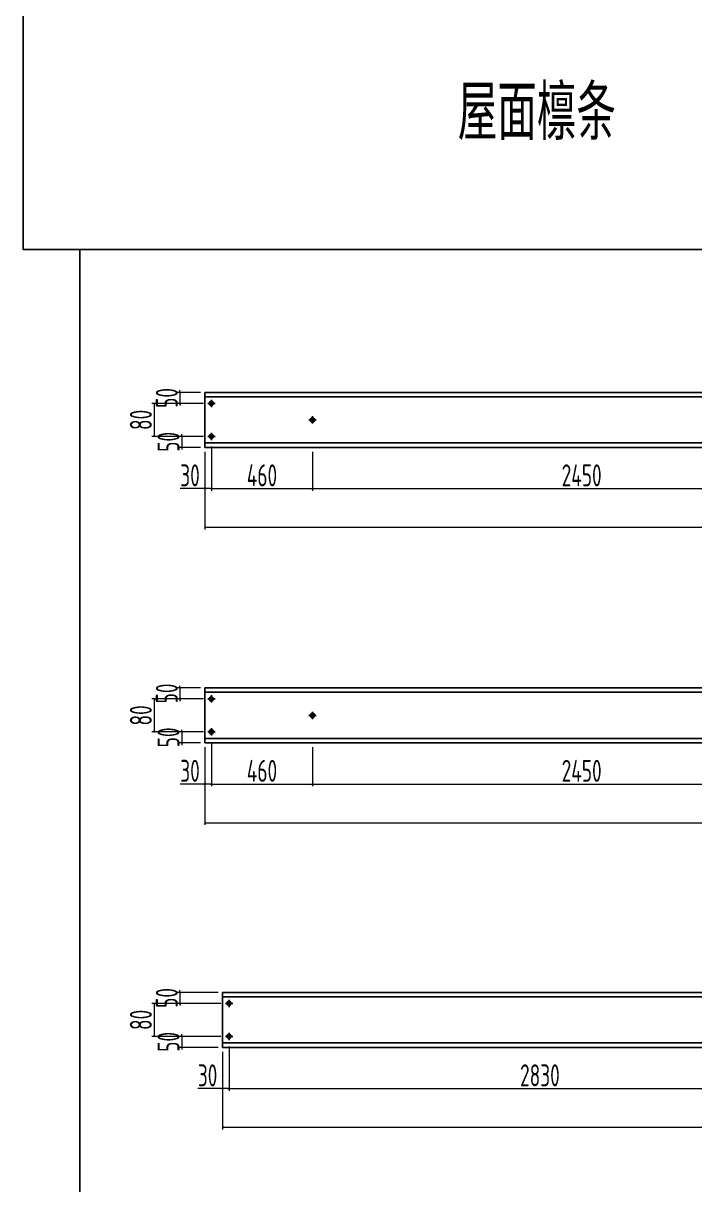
# Model space of a CAD drawing. Header units: millimetres. Extents: x 1471994 to 4527627, y -5186613 to -1927582.
# Drawn here: x 1522740 to 1525796, y -2006342 to -2001056 of the extents above; entities that cross this region are included whole.
import ezdxf

# ---------------------------------------------------------------- set-up
doc = ezdxf.new("R2010")
doc.units = ezdxf.units.MM
doc.header["$LTSCALE"] = 1000
doc.header["$PDMODE"] = 34
doc.linetypes.add('CENTER', pattern=[50.8, 31.75, -6.35, 6.35, -6.35])
doc.layers.add('轴线层', color=1, linetype='CENTER', lineweight=15)
doc.styles.add('hz', font='gbenor.shx', dxfattribs={"width": 0.75, "height": 100, "bigfont": 'gbcbig.shx'})
doc.styles.get("Standard").update_dxf_attribs({"font": 'txt', "bigfont": 'gbcbig.shx'})
doc.dimstyles.new('连接板标注3', dxfattribs={"dimscale": 100, "dimtxt": 0.8, "dimasz": 0.1, "dimexe": 0.1, "dimexo": 0.2, "dimgap": 0.1, "dimtad": 1, "dimtoh": 1, "dimdec": 0, "dimdsep": 46, "dimtxsty": 'hz', "dimblk": 'ARCHTICK', "dimcen": 3, "dimclrd": 7, "dimclre": 7, "dimclrt": 3, "dimadec": 0, "dimazin": 0, "dimtfac": 1, "dimtdec": 0, "dimtix": 1, "dimtmove": 0, "dimatfit": 3, "dimldrblk": 'ARCHTICK', "dimfxl": 0.1, "dimlwd": 13, "dimlwe": 13, "dimarcsym": 0})

# ---------------------------------------------------------------- blocks, each defined once
blk = doc.blocks.new('_ArchTick')
at = {"color": 0, "linetype": 'ByBlock', "const_width": 0.15}
blk.add_lwpolyline([(-0.5, -0.5), (0.5, 0.5)], dxfattribs=at)
blk = doc.blocks.new('*D1613')
at = {"color": 7, "lineweight": 13}
for p, q in [((1523566.4, -2003006.6), (1523566.4, -2003183.9)), ((1523596.4, -2002983.3), (1523596.4, -2003183.9)), ((1523566.4, -2003173.9), (1523454.5, -2003173.9)), ((1523596.4, -2003173.9), (1523566.4, -2003173.9))]:
    blk.add_line(p, q, dxfattribs=at)
at = {"layer": 'Defpoints', "color": 0}
for p in [(1523596.4, -2002963.3), (1523566.4, -2002986.6), (1523566.4, -2003173.9)]:
    blk.add_point(p, dxfattribs=at)
at = {"color": 7, "lineweight": 13, "xscale": 10, "yscale": 10, "zscale": 10, "rotation": 180}
blk.add_blockref('_ArchTick', (1523566.4, -2003173.9), dxfattribs=at)
at = {"color": 7, "lineweight": 13, "xscale": 10, "yscale": 10, "zscale": 10}
blk.add_blockref('_ArchTick', (1523596.4, -2003173.9), dxfattribs=at)
at = {"color": 3, "insert": (1523498.9, -2003113.9), "char_height": 100, "attachment_point": 5, "style": 'hz'}
blk.add_mtext('30', dxfattribs=at)
blk = doc.blocks.new('*D1614')
at = {"color": 7, "lineweight": 13}
for p, q in [((1524056.4, -2003026.6), (1524056.4, -2003183.9)), ((1526506.4, -2003046.6), (1526506.4, -2003183.9)), ((1524056.4, -2003173.9), (1526506.4, -2003173.9))]:
    blk.add_line(p, q, dxfattribs=at)
at = {"layer": 'Defpoints', "color": 0}
for p in [(1524056.4, -2003006.6), (1526506.4, -2003026.6), (1526506.4, -2003173.9)]:
    blk.add_point(p, dxfattribs=at)
at = {"color": 7, "lineweight": 13, "xscale": 10, "yscale": 10, "zscale": 10, "rotation": 180}
blk.add_blockref('_ArchTick', (1524056.4, -2003173.9), dxfattribs=at)
at = {"color": 7, "lineweight": 13, "xscale": 10, "yscale": 10, "zscale": 10}
blk.add_blockref('_ArchTick', (1526506.4, -2003173.9), dxfattribs=at)
at = {"color": 3, "insert": (1525281.4, -2003113.9), "char_height": 100, "attachment_point": 5, "style": 'hz'}
blk.add_mtext('2450', dxfattribs=at)
blk = doc.blocks.new('*D1616')
at = {"color": 7, "lineweight": 13}
for p, q in [((1523566.4, -2003006.6), (1523566.4, -2003360.1)), ((1529546.4, -2003026.6), (1529546.4, -2003360.1)), ((1523566.4, -2003350.1), (1529546.4, -2003350.1))]:
    blk.add_line(p, q, dxfattribs=at)
at = {"layer": 'Defpoints', "color": 0}
for p in [(1523566.4, -2002986.6), (1529546.4, -2003006.6), (1529546.4, -2003350.1)]:
    blk.add_point(p, dxfattribs=at)
at = {"color": 7, "lineweight": 13, "xscale": 10, "yscale": 10, "zscale": 10, "rotation": 180}
blk.add_blockref('_ArchTick', (1523566.4, -2003350.1), dxfattribs=at)
at = {"color": 7, "lineweight": 13, "xscale": 10, "yscale": 10, "zscale": 10}
blk.add_blockref('_ArchTick', (1529546.4, -2003350.1), dxfattribs=at)
at = {"color": 3, "insert": (1526556.4, -2003290.1), "char_height": 100, "attachment_point": 5, "style": 'hz'}
blk.add_mtext('5980', dxfattribs=at)
blk = doc.blocks.new('*D1619')
at = {"color": 7, "lineweight": 13}
for p, q in [((1523546.4, -2002736.6), (1523443.2, -2002736.6)), ((1523453.2, -2002736.6), (1523453.2, -2002726.6)), ((1523453.2, -2002736.6), (1523453.2, -2002786.6)), ((1523559.8, -2002786.6), (1523443.2, -2002786.6)), ((1523453.2, -2002786.6), (1523453.2, -2002796.6))]:
    blk.add_line(p, q, dxfattribs=at)
at = {"layer": 'Defpoints', "color": 0}
for p in [(1523566.4, -2002736.6), (1523453.2, -2002786.6), (1523579.8, -2002786.6)]:
    blk.add_point(p, dxfattribs=at)
at = {"color": 7, "lineweight": 13, "xscale": 10, "yscale": 10, "zscale": 10}
for p, rotation in [((1523453.2, -2002736.6), 270), ((1523453.2, -2002786.6), 90)]:
    blk.add_blockref('_ArchTick', p, dxfattribs=dict(at, rotation=rotation))
at = {"color": 3, "insert": (1523393.2, -2002761.6), "char_height": 100, "attachment_point": 5, "rotation": 90, "style": 'hz'}
blk.add_mtext('50', dxfattribs=at)
blk = doc.blocks.new('*D1620')
at = {"color": 7, "lineweight": 13}
for p, q in [((1523559.8, -2002786.6), (1523325.1, -2002786.6)), ((1523335.1, -2002786.6), (1523335.1, -2002936.6)), ((1523559.8, -2002936.6), (1523325.1, -2002936.6))]:
    blk.add_line(p, q, dxfattribs=at)
at = {"layer": 'Defpoints', "color": 0}
for p in [(1523579.8, -2002786.6), (1523335.1, -2002936.6), (1523579.8, -2002936.6)]:
    blk.add_point(p, dxfattribs=at)
at = {"color": 7, "lineweight": 13, "xscale": 10, "yscale": 10, "zscale": 10}
for p, rotation in [((1523335.1, -2002786.6), 90), ((1523335.1, -2002936.6), 270)]:
    blk.add_blockref('_ArchTick', p, dxfattribs=dict(at, rotation=rotation))
at = {"color": 3, "insert": (1523275.1, -2002861.6), "char_height": 100, "attachment_point": 5, "rotation": 90, "style": 'hz'}
blk.add_mtext('80', dxfattribs=at)
blk = doc.blocks.new('*D1621')
at = {"color": 7, "lineweight": 13}
for p, q in [((1523559.8, -2002936.6), (1523451.1, -2002936.6)), ((1523461.1, -2002936.6), (1523461.1, -2002926.6)), ((1523461.1, -2002936.6), (1523461.1, -2002986.6)), ((1523546.4, -2002986.6), (1523451.1, -2002986.6)), ((1523461.1, -2002986.6), (1523461.1, -2002996.6))]:
    blk.add_line(p, q, dxfattribs=at)
at = {"layer": 'Defpoints', "color": 0}
for p in [(1523579.8, -2002936.6), (1523461.1, -2002986.6), (1523566.4, -2002986.6)]:
    blk.add_point(p, dxfattribs=at)
at = {"color": 7, "lineweight": 13, "xscale": 10, "yscale": 10, "zscale": 10}
for p, rotation in [((1523461.1, -2002936.6), 270), ((1523461.1, -2002986.6), 90)]:
    blk.add_blockref('_ArchTick', p, dxfattribs=dict(at, rotation=rotation))
at = {"color": 3, "insert": (1523401.1, -2002961.6), "char_height": 100, "attachment_point": 5, "rotation": 90, "style": 'hz'}
blk.add_mtext('50', dxfattribs=at)
blk = doc.blocks.new('*D1623')
at = {"color": 7, "lineweight": 13}
for p, q in [((1524056.4, -2003006.6), (1524056.4, -2003183.9)), ((1523596.4, -2003023.3), (1523596.4, -2003183.9)), ((1523596.4, -2003173.9), (1524056.4, -2003173.9))]:
    blk.add_line(p, q, dxfattribs=at)
at = {"layer": 'Defpoints', "color": 0}
for p in [(1523596.4, -2003003.3), (1524056.4, -2002986.6), (1524056.4, -2003173.9)]:
    blk.add_point(p, dxfattribs=at)
at = {"color": 7, "lineweight": 13, "xscale": 10, "yscale": 10, "zscale": 10, "rotation": 180}
blk.add_blockref('_ArchTick', (1523596.4, -2003173.9), dxfattribs=at)
at = {"color": 7, "lineweight": 13, "xscale": 10, "yscale": 10, "zscale": 10}
blk.add_blockref('_ArchTick', (1524056.4, -2003173.9), dxfattribs=at)
at = {"color": 3, "insert": (1523826.4, -2003113.9), "char_height": 100, "attachment_point": 5, "style": 'hz'}
blk.add_mtext('460', dxfattribs=at)
blk = doc.blocks.new('*D1624')
at = {"color": 7, "lineweight": 13}
for p, q in [((1523596.4, -2004328.1), (1523596.4, -2004528.6)), ((1523566.4, -2004351.4), (1523566.4, -2004528.6)), ((1523566.4, -2004518.6), (1523454.5, -2004518.6)), ((1523596.4, -2004518.6), (1523566.4, -2004518.6))]:
    blk.add_line(p, q, dxfattribs=at)
at = {"layer": 'Defpoints', "color": 0}
for p in [(1523566.4, -2004331.4), (1523596.4, -2004308.1), (1523566.4, -2004518.6)]:
    blk.add_point(p, dxfattribs=at)
at = {"color": 7, "lineweight": 13, "xscale": 10, "yscale": 10, "zscale": 10, "rotation": 180}
blk.add_blockref('_ArchTick', (1523566.4, -2004518.6), dxfattribs=at)
at = {"color": 7, "lineweight": 13, "xscale": 10, "yscale": 10, "zscale": 10}
blk.add_blockref('_ArchTick', (1523596.4, -2004518.6), dxfattribs=at)
at = {"color": 3, "insert": (1523498.9, -2004458.6), "char_height": 100, "attachment_point": 5, "style": 'hz'}
blk.add_mtext('30', dxfattribs=at)
blk = doc.blocks.new('*D1625')
at = {"color": 7, "lineweight": 13}
for p, q in [((1524056.4, -2004371.4), (1524056.4, -2004528.6)), ((1526506.4, -2004391.4), (1526506.4, -2004528.6)), ((1524056.4, -2004518.6), (1526506.4, -2004518.6))]:
    blk.add_line(p, q, dxfattribs=at)
at = {"layer": 'Defpoints', "color": 0}
for p in [(1524056.4, -2004351.4), (1526506.4, -2004371.4), (1526506.4, -2004518.6)]:
    blk.add_point(p, dxfattribs=at)
at = {"color": 7, "lineweight": 13, "xscale": 10, "yscale": 10, "zscale": 10, "rotation": 180}
blk.add_blockref('_ArchTick', (1524056.4, -2004518.6), dxfattribs=at)
at = {"color": 7, "lineweight": 13, "xscale": 10, "yscale": 10, "zscale": 10}
blk.add_blockref('_ArchTick', (1526506.4, -2004518.6), dxfattribs=at)
at = {"color": 3, "insert": (1525281.4, -2004458.6), "char_height": 100, "attachment_point": 5, "style": 'hz'}
blk.add_mtext('2450', dxfattribs=at)
blk = doc.blocks.new('*D1627')
at = {"color": 7, "lineweight": 13}
for p, q in [((1523566.4, -2004351.4), (1523566.4, -2004704.9)), ((1529666.4, -2004351.4), (1529666.4, -2004704.9)), ((1523566.4, -2004694.9), (1529666.4, -2004694.9))]:
    blk.add_line(p, q, dxfattribs=at)
at = {"layer": 'Defpoints', "color": 0}
for p in [(1523566.4, -2004331.4), (1529666.4, -2004331.4), (1529666.4, -2004694.9)]:
    blk.add_point(p, dxfattribs=at)
at = {"color": 7, "lineweight": 13, "xscale": 10, "yscale": 10, "zscale": 10, "rotation": 180}
blk.add_blockref('_ArchTick', (1523566.4, -2004694.9), dxfattribs=at)
at = {"color": 7, "lineweight": 13, "xscale": 10, "yscale": 10, "zscale": 10}
blk.add_blockref('_ArchTick', (1529666.4, -2004694.9), dxfattribs=at)
at = {"color": 3, "insert": (1526616.4, -2004634.9), "char_height": 100, "attachment_point": 5, "style": 'hz'}
blk.add_mtext('6100', dxfattribs=at)
blk = doc.blocks.new('*D1630')
at = {"color": 7, "lineweight": 13}
for p, q in [((1523453.2, -2004081.4), (1523453.2, -2004071.4)), ((1523546.4, -2004081.4), (1523443.2, -2004081.4)), ((1523453.2, -2004081.4), (1523453.2, -2004131.4)), ((1523559.8, -2004131.4), (1523443.2, -2004131.4)), ((1523453.2, -2004131.4), (1523453.2, -2004141.4))]:
    blk.add_line(p, q, dxfattribs=at)
at = {"layer": 'Defpoints', "color": 0}
for p in [(1523566.4, -2004081.4), (1523453.2, -2004131.4), (1523579.8, -2004131.4)]:
    blk.add_point(p, dxfattribs=at)
at = {"color": 7, "lineweight": 13, "xscale": 10, "yscale": 10, "zscale": 10}
for p, rotation in [((1523453.2, -2004081.4), 270), ((1523453.2, -2004131.4), 90)]:
    blk.add_blockref('_ArchTick', p, dxfattribs=dict(at, rotation=rotation))
at = {"color": 3, "insert": (1523393.2, -2004106.4), "char_height": 100, "attachment_point": 5, "rotation": 90, "style": 'hz'}
blk.add_mtext('50', dxfattribs=at)
blk = doc.blocks.new('*D1631')
at = {"color": 7, "lineweight": 13}
for p, q in [((1523559.8, -2004131.4), (1523325.1, -2004131.4)), ((1523335.1, -2004131.4), (1523335.1, -2004281.4)), ((1523559.8, -2004281.4), (1523325.1, -2004281.4))]:
    blk.add_line(p, q, dxfattribs=at)
at = {"layer": 'Defpoints', "color": 0}
for p in [(1523579.8, -2004131.4), (1523335.1, -2004281.4), (1523579.8, -2004281.4)]:
    blk.add_point(p, dxfattribs=at)
at = {"color": 7, "lineweight": 13, "xscale": 10, "yscale": 10, "zscale": 10}
for p, rotation in [((1523335.1, -2004131.4), 90), ((1523335.1, -2004281.4), 270)]:
    blk.add_blockref('_ArchTick', p, dxfattribs=dict(at, rotation=rotation))
at = {"color": 3, "insert": (1523275.1, -2004206.4), "char_height": 100, "attachment_point": 5, "rotation": 90, "style": 'hz'}
blk.add_mtext('80', dxfattribs=at)
blk = doc.blocks.new('*D1632')
at = {"color": 7, "lineweight": 13}
for p, q in [((1523559.8, -2004281.4), (1523451.1, -2004281.4)), ((1523461.1, -2004281.4), (1523461.1, -2004271.4)), ((1523461.1, -2004281.4), (1523461.1, -2004331.4)), ((1523546.4, -2004331.4), (1523451.1, -2004331.4)), ((1523461.1, -2004331.4), (1523461.1, -2004341.4))]:
    blk.add_line(p, q, dxfattribs=at)
at = {"layer": 'Defpoints', "color": 0}
for p in [(1523579.8, -2004281.4), (1523461.1, -2004331.4), (1523566.4, -2004331.4)]:
    blk.add_point(p, dxfattribs=at)
at = {"color": 7, "lineweight": 13, "xscale": 10, "yscale": 10, "zscale": 10}
for p, rotation in [((1523461.1, -2004281.4), 270), ((1523461.1, -2004331.4), 90)]:
    blk.add_blockref('_ArchTick', p, dxfattribs=dict(at, rotation=rotation))
at = {"color": 3, "insert": (1523401.1, -2004306.4), "char_height": 100, "attachment_point": 5, "rotation": 90, "style": 'hz'}
blk.add_mtext('50', dxfattribs=at)
blk = doc.blocks.new('*D1634')
at = {"color": 7, "lineweight": 13}
for p, q in [((1523596.4, -2004368.1), (1523596.4, -2004528.6)), ((1524056.4, -2004351.4), (1524056.4, -2004528.6)), ((1523596.4, -2004518.6), (1524056.4, -2004518.6))]:
    blk.add_line(p, q, dxfattribs=at)
at = {"layer": 'Defpoints', "color": 0}
for p in [(1524056.4, -2004331.4), (1523596.4, -2004348.1), (1524056.4, -2004518.6)]:
    blk.add_point(p, dxfattribs=at)
at = {"color": 7, "lineweight": 13, "xscale": 10, "yscale": 10, "zscale": 10, "rotation": 180}
blk.add_blockref('_ArchTick', (1523596.4, -2004518.6), dxfattribs=at)
at = {"color": 7, "lineweight": 13, "xscale": 10, "yscale": 10, "zscale": 10}
blk.add_blockref('_ArchTick', (1524056.4, -2004518.6), dxfattribs=at)
at = {"color": 3, "insert": (1523826.4, -2004458.6), "char_height": 100, "attachment_point": 5, "style": 'hz'}
blk.add_mtext('460', dxfattribs=at)
blk = doc.blocks.new('*D1638')
at = {"color": 7, "lineweight": 13}
for p, q in [((1523676.4, -2005713.7), (1523676.4, -2005914.3)), ((1523646.4, -2005737.1), (1523646.4, -2005914.3)), ((1523646.4, -2005904.3), (1523534.5, -2005904.3)), ((1523676.4, -2005904.3), (1523646.4, -2005904.3))]:
    blk.add_line(p, q, dxfattribs=at)
at = {"layer": 'Defpoints', "color": 0}
for p in [(1523676.4, -2005693.7), (1523646.4, -2005717.1), (1523646.4, -2005904.3)]:
    blk.add_point(p, dxfattribs=at)
at = {"color": 7, "lineweight": 13, "xscale": 10, "yscale": 10, "zscale": 10, "rotation": 180}
blk.add_blockref('_ArchTick', (1523646.4, -2005904.3), dxfattribs=at)
at = {"color": 7, "lineweight": 13, "xscale": 10, "yscale": 10, "zscale": 10}
blk.add_blockref('_ArchTick', (1523676.4, -2005904.3), dxfattribs=at)
at = {"color": 3, "insert": (1523578.9, -2005844.3), "char_height": 100, "attachment_point": 5, "style": 'hz'}
blk.add_mtext('30', dxfattribs=at)
blk = doc.blocks.new('*D1639')
at = {"color": 7, "lineweight": 13}
for p, q in [((1523676.4, -2005785.7), (1523676.4, -2005914.3)), ((1526506.4, -2005777.1), (1526506.4, -2005914.3)), ((1523676.4, -2005904.3), (1526506.4, -2005904.3))]:
    blk.add_line(p, q, dxfattribs=at)
at = {"layer": 'Defpoints', "color": 0}
for p in [(1523676.4, -2005765.7), (1526506.4, -2005757.1), (1526506.4, -2005904.3)]:
    blk.add_point(p, dxfattribs=at)
at = {"color": 7, "lineweight": 13, "xscale": 10, "yscale": 10, "zscale": 10, "rotation": 180}
blk.add_blockref('_ArchTick', (1523676.4, -2005904.3), dxfattribs=at)
at = {"color": 7, "lineweight": 13, "xscale": 10, "yscale": 10, "zscale": 10}
blk.add_blockref('_ArchTick', (1526506.4, -2005904.3), dxfattribs=at)
at = {"color": 3, "insert": (1525091.4, -2005844.3), "char_height": 100, "attachment_point": 5, "style": 'hz'}
blk.add_mtext('2830', dxfattribs=at)
blk = doc.blocks.new('*D1641')
at = {"color": 7, "lineweight": 13}
for p, q in [((1523646.4, -2005737.1), (1523646.4, -2006090.5)), ((1529466.4, -2005757.1), (1529466.4, -2006090.5)), ((1523646.4, -2006080.5), (1529466.4, -2006080.5))]:
    blk.add_line(p, q, dxfattribs=at)
at = {"layer": 'Defpoints', "color": 0}
for p in [(1523646.4, -2005717.1), (1529466.4, -2005737.1), (1529466.4, -2006080.5)]:
    blk.add_point(p, dxfattribs=at)
at = {"color": 7, "lineweight": 13, "xscale": 10, "yscale": 10, "zscale": 10, "rotation": 180}
blk.add_blockref('_ArchTick', (1523646.4, -2006080.5), dxfattribs=at)
at = {"color": 7, "lineweight": 13, "xscale": 10, "yscale": 10, "zscale": 10}
blk.add_blockref('_ArchTick', (1529466.4, -2006080.5), dxfattribs=at)
at = {"color": 3, "insert": (1526556.4, -2006020.5), "char_height": 100, "attachment_point": 5, "style": 'hz'}
blk.add_mtext('5820', dxfattribs=at)
blk = doc.blocks.new('*D1643')
at = {"color": 7, "lineweight": 13}
for p, q in [((1523626.4, -2005467.1), (1523443.2, -2005467.1)), ((1523453.2, -2005467.1), (1523453.2, -2005457.1)), ((1523453.2, -2005467.1), (1523453.2, -2005517.1)), ((1523639.8, -2005517.1), (1523443.2, -2005517.1)), ((1523453.2, -2005517.1), (1523453.2, -2005527.1))]:
    blk.add_line(p, q, dxfattribs=at)
at = {"layer": 'Defpoints', "color": 0}
for p in [(1523646.4, -2005467.1), (1523453.2, -2005517.1), (1523659.8, -2005517.1)]:
    blk.add_point(p, dxfattribs=at)
at = {"color": 7, "lineweight": 13, "xscale": 10, "yscale": 10, "zscale": 10}
for p, rotation in [((1523453.2, -2005467.1), 270), ((1523453.2, -2005517.1), 90)]:
    blk.add_blockref('_ArchTick', p, dxfattribs=dict(at, rotation=rotation))
at = {"color": 3, "insert": (1523393.2, -2005492.1), "char_height": 100, "attachment_point": 5, "rotation": 90, "style": 'hz'}
blk.add_mtext('50', dxfattribs=at)
blk = doc.blocks.new('*D1644')
at = {"color": 7, "lineweight": 13}
for p, q in [((1523639.8, -2005517.1), (1523325.1, -2005517.1)), ((1523335.1, -2005517.1), (1523335.1, -2005667.1)), ((1523639.8, -2005667.1), (1523325.1, -2005667.1))]:
    blk.add_line(p, q, dxfattribs=at)
at = {"layer": 'Defpoints', "color": 0}
for p in [(1523659.8, -2005517.1), (1523335.1, -2005667.1), (1523659.8, -2005667.1)]:
    blk.add_point(p, dxfattribs=at)
at = {"color": 7, "lineweight": 13, "xscale": 10, "yscale": 10, "zscale": 10}
for p, rotation in [((1523335.1, -2005517.1), 90), ((1523335.1, -2005667.1), 270)]:
    blk.add_blockref('_ArchTick', p, dxfattribs=dict(at, rotation=rotation))
at = {"color": 3, "insert": (1523275.1, -2005592.1), "char_height": 100, "attachment_point": 5, "rotation": 90, "style": 'hz'}
blk.add_mtext('80', dxfattribs=at)
blk = doc.blocks.new('*D1645')
at = {"color": 7, "lineweight": 13}
for p, q in [((1523461.1, -2005667.1), (1523461.1, -2005657.1)), ((1523639.8, -2005667.1), (1523451.1, -2005667.1)), ((1523461.1, -2005667.1), (1523461.1, -2005717.1)), ((1523626.4, -2005717.1), (1523451.1, -2005717.1)), ((1523461.1, -2005717.1), (1523461.1, -2005727.1))]:
    blk.add_line(p, q, dxfattribs=at)
at = {"layer": 'Defpoints', "color": 0}
for p in [(1523659.8, -2005667.1), (1523461.1, -2005717.1), (1523646.4, -2005717.1)]:
    blk.add_point(p, dxfattribs=at)
at = {"color": 7, "lineweight": 13, "xscale": 10, "yscale": 10, "zscale": 10}
for p, rotation in [((1523461.1, -2005667.1), 270), ((1523461.1, -2005717.1), 90)]:
    blk.add_blockref('_ArchTick', p, dxfattribs=dict(at, rotation=rotation))
at = {"color": 3, "insert": (1523401.1, -2005692.1), "char_height": 100, "attachment_point": 5, "rotation": 90, "style": 'hz'}
blk.add_mtext('50', dxfattribs=at)

msp = doc.modelspace()

# ---------------------------------------------------------------- linework, layer by layer
for p, q in [((1523566.4, -2002736.6), (1523566.4, -2002986.6)), ((1523566.4, -2002736.6), (1527056.4, -2002736.6)), ((1523566.4, -2002756.6), (1527056.4, -2002756.6)), ((1523579.8, -2002786.6), (1523613.1, -2002786.6)), ((1523596.4, -2002803.3), (1523596.4, -2002770)), ((1524056.4, -2002845), (1524056.4, -2002878.3)), ((1524056.4, -2002845), (1524056.4, -2002878.3)), ((1524056.4, -2002845), (1524056.4, -2002878.3)), ((1524056.4, -2002845), (1524056.4, -2002878.3)), ((1524056.4, -2002845), (1524056.4, -2002878.3)), ((1524039.8, -2002861.6), (1524073.1, -2002861.6)), ((1523579.8, -2002936.6), (1523613.1, -2002936.6)), ((1523596.4, -2002920), (1523596.4, -2002953.3)), ((1523566.4, -2002966.6), (1525208.2, -2002966.6)), ((1523566.4, -2002986.6), (1525208.2, -2002986.6)), ((1523566.4, -2002986.6), (1525208.2, -2002986.6)), ((1523566.4, -2002986.6), (1527056.4, -2002986.6)), ((1525208.2, -2002966.6), (1527056.4, -2002966.6)), ((1525208.2, -2002986.6), (1527056.4, -2002986.6)), ((1525208.2, -2002986.6), (1527056.4, -2002986.6)), ((1523566.4, -2004081.4), (1523566.4, -2004331.4)), ((1523566.4, -2004081.4), (1527056.4, -2004081.4)), ((1523566.4, -2004101.4), (1527056.4, -2004101.4)), ((1523596.4, -2004148.1), (1523596.4, -2004114.7)), ((1523579.8, -2004131.4), (1523613.1, -2004131.4)), ((1524039.8, -2004206.4), (1524073.1, -2004206.4)), ((1524056.4, -2004189.7), (1524056.4, -2004223.1)), ((1524056.4, -2004189.7), (1524056.4, -2004223.1)), ((1524056.4, -2004189.7), (1524056.4, -2004223.1)), ((1524056.4, -2004189.7), (1524056.4, -2004223.1)), ((1524056.4, -2004189.7), (1524056.4, -2004223.1)), ((1523579.8, -2004281.4), (1523613.1, -2004281.4)), ((1523596.4, -2004264.7), (1523596.4, -2004298.1)), ((1523566.4, -2004311.4), (1525208.2, -2004311.4)), ((1523566.4, -2004331.4), (1525208.2, -2004331.4)), ((1523566.4, -2004331.4), (1525208.2, -2004331.4)), ((1523566.4, -2004331.4), (1527056.4, -2004331.4)), ((1525208.2, -2004311.4), (1527056.4, -2004311.4)), ((1525208.2, -2004331.4), (1527056.4, -2004331.4)), ((1525208.2, -2004331.4), (1527056.4, -2004331.4)), ((1523646.4, -2005467.1), (1523646.4, -2005717.1)), ((1523646.4, -2005467.1), (1527056.4, -2005467.1)), ((1523646.4, -2005487.1), (1527056.4, -2005487.1)), ((1523676.4, -2005533.7), (1523676.4, -2005500.4)), ((1523659.8, -2005517.1), (1523693.1, -2005517.1)), ((1523676.4, -2005650.4), (1523676.4, -2005683.7)), ((1523646.4, -2005697.1), (1525208.2, -2005697.1)), ((1523659.8, -2005667.1), (1523693.1, -2005667.1)), ((1525208.2, -2005697.1), (1527056.4, -2005697.1)), ((1523646.4, -2005717.1), (1525208.2, -2005717.1)), ((1523646.4, -2005717.1), (1525208.2, -2005717.1)), ((1523646.4, -2005717.1), (1527056.4, -2005717.1)), ((1525208.2, -2005717.1), (1527056.4, -2005717.1)), ((1525208.2, -2005717.1), (1527056.4, -2005717.1))]:
    msp.add_line(p, q)
for points in [[(1522739.8, -1996696.1), (1530486.1, -1996696.1), (1530486.1, -2002086.4), (1522739.8, -2002086.4)], [(1522998.1, -2002086.4), (1530310.5, -2002086.4), (1530310.5, -2007013.4), (1522998.1, -2007013.4)]]:
    msp.add_lwpolyline(points, close=True)
for centre in [(1523596.4, -2002786.6), (1524056.4, -2002861.6), (1523596.4, -2002936.6), (1523596.4, -2004131.4), (1524056.4, -2004206.4), (1523596.4, -2004281.4), (1523676.4, -2005517.1), (1523676.4, -2005667.1)]:
    msp.add_circle(centre, 10)

# ---------------------------------------------------------------- texts
at = {"layer": '轴线层', "color": 4, "linetype": 'ByBlock', "insert": (1524717.6, -2001338.3), "char_height": 250, "attachment_point": 1}
msp.add_mtext_dynamic_manual_height_columns('屋面檩条', width=1506.743, gutter_width=12.5, heights=[336], dxfattribs=at).dxf.set("width", 4520.228)

# ---------------------------------------------------------------- dimensions: what is measured, and where the dimension line sits
for base, p1, p2, picture, middle in [((1523453.2, -2002786.6), (1523566.4, -2002736.6), (1523579.8, -2002786.6), '*D1619', (1523393.2, -2002761.6)), ((1523461.1, -2002986.6), (1523579.8, -2002936.6), (1523566.4, -2002986.6), '*D1621', (1523401.1, -2002961.6)), ((1523453.2, -2004131.4), (1523566.4, -2004081.4), (1523579.8, -2004131.4), '*D1630', (1523393.2, -2004106.4)), ((1523461.1, -2004331.4), (1523579.8, -2004281.4), (1523566.4, -2004331.4), '*D1632', (1523401.1, -2004306.4)), ((1523453.2, -2005517.1), (1523646.4, -2005467.1), (1523659.8, -2005517.1), '*D1643', (1523393.2, -2005492.1)), ((1523461.1, -2005717.1), (1523659.8, -2005667.1), (1523646.4, -2005717.1), '*D1645', (1523401.1, -2005692.1))]:
    dim = msp.add_linear_dim(base=base, p1=p1, p2=p2, angle=90, text='50', dimstyle='连接板标注3')
    dim.commit()
    dim.dimension.update_dxf_attribs({"geometry": picture, "text_midpoint": middle})
for base, p1, p2, picture, middle in [((1523335.1, -2002936.6), (1523579.8, -2002786.6), (1523579.8, -2002936.6), '*D1620', (1523335.1, -2002861.6)), ((1523335.1, -2004281.4), (1523579.8, -2004131.4), (1523579.8, -2004281.4), '*D1631', (1523335.1, -2004206.4)), ((1523335.1, -2005667.1), (1523659.8, -2005517.1), (1523659.8, -2005667.1), '*D1644', (1523335.1, -2005592.1))]:
    dim = msp.add_linear_dim(base=base, p1=p1, p2=p2, angle=90, text='80', dimstyle='连接板标注3')
    dim.commit()
    dim.dimension.update_dxf_attribs({"geometry": picture, "text_midpoint": middle, "dimtype": 160})
for base, p1, p2, picture, middle in [((1523566.4, -2003173.9), (1523596.4, -2002963.3), (1523566.4, -2002986.6), '*D1613', (1523498.9, -2003173.9)), ((1523566.4, -2004518.6), (1523596.4, -2004308.1), (1523566.4, -2004331.4), '*D1624', (1523498.9, -2004518.6)), ((1523646.4, -2005904.3), (1523676.4, -2005693.7), (1523646.4, -2005717.1), '*D1638', (1523578.9, -2005904.3))]:
    dim = msp.add_linear_dim(base=base, p1=p1, p2=p2, dimstyle='连接板标注3')
    dim.commit()
    dim.dimension.update_dxf_attribs({"geometry": picture, "text_midpoint": middle, "dimtype": 160})
for base, p1, p2, picture, middle in [((1529546.4, -2003350.1), (1523566.4, -2002986.6), (1529546.4, -2003006.6), '*D1616', (1526556.4, -2003290.1)), ((1524056.4, -2003173.9), (1523596.4, -2003003.3), (1524056.4, -2002986.6), '*D1623', (1523826.4, -2003113.9)), ((1526506.4, -2003173.9), (1524056.4, -2003006.6), (1526506.4, -2003026.6), '*D1614', (1525281.4, -2003113.9)), ((1529666.4, -2004694.9), (1523566.4, -2004331.4), (1529666.4, -2004331.4), '*D1627', (1526616.4, -2004634.9)), ((1524056.4, -2004518.6), (1523596.4, -2004348.1), (1524056.4, -2004331.4), '*D1634', (1523826.4, -2004458.6)), ((1526506.4, -2004518.6), (1524056.4, -2004351.4), (1526506.4, -2004371.4), '*D1625', (1525281.4, -2004458.6)), ((1529466.4, -2006080.5), (1523646.4, -2005717.1), (1529466.4, -2005737.1), '*D1641', (1526556.4, -2006020.5)), ((1526506.4, -2005904.3), (1523676.4, -2005765.7), (1526506.4, -2005757.1), '*D1639', (1525091.4, -2005844.3))]:
    dim = msp.add_linear_dim(base=base, p1=p1, p2=p2, dimstyle='连接板标注3')
    dim.commit()
    dim.dimension.update_dxf_attribs({"geometry": picture, "text_midpoint": middle})

doc.saveas('drawing.dxf')
